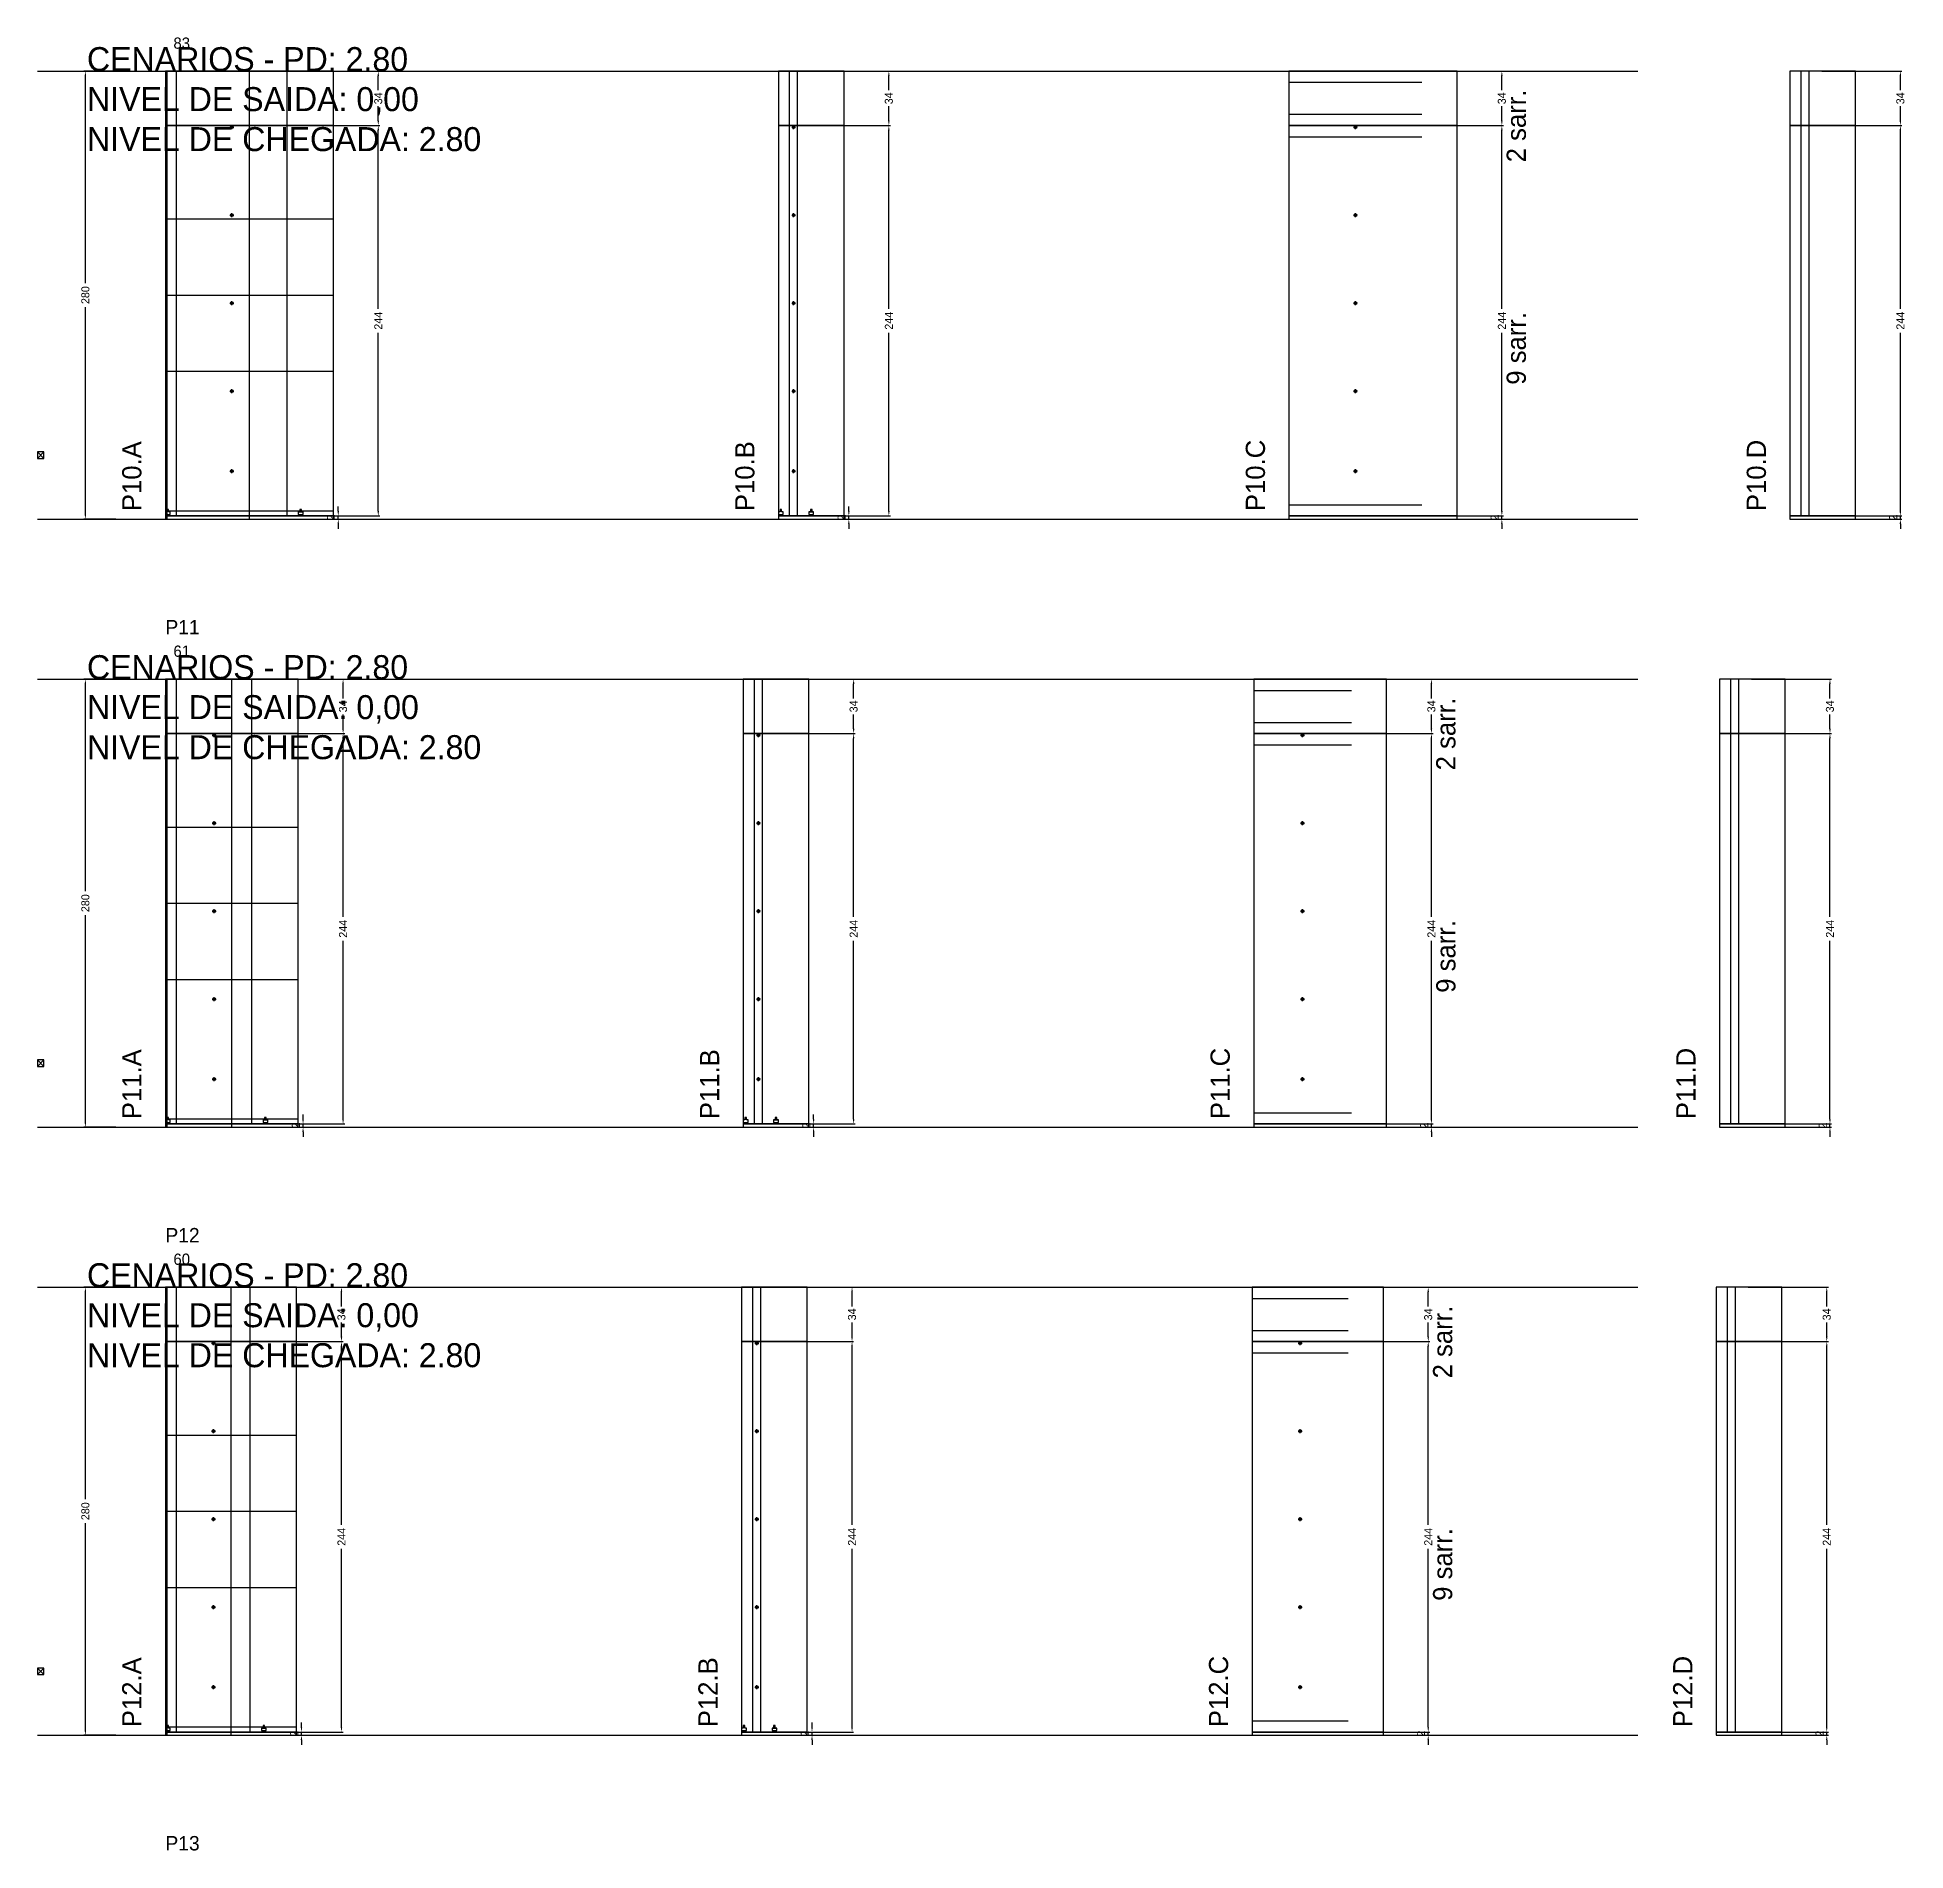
# Model space of a CAD drawing. Header units: centimetres. Extents: x -10500 to 4102, y -9886 to 295.
# Drawn here: x -7000 to -5833, y -4632 to -3499 of the extents above; entities that cross this region are included whole.
import ezdxf

# ---------------------------------------------------------------- set-up
doc = ezdxf.new("R2010")
doc.units = ezdxf.units.CM
doc.linetypes.add('DASHED', pattern=[2, -2])
for name, color, linetype in [('CHAPA', 140, 'Continuous'), ('COTA', 241, 'Continuous'), ('COTAS FURACAO', 16, 'Continuous'), ('Madeira', 30, 'Continuous'), ('MEIO_PONT', 160, 'Continuous'), ('NOMENCLATURA', 7, 'Continuous'), ('Nível', 160, 'Continuous'), ('Painéis', 200, 'Continuous'), ('Perfil Metálico', 150, 'Continuous'), ('SARR_2.2x7', 40, 'Continuous'), ('SARRAFO DE PRESSAO', 200, 'Continuous'), ('texto', 7, 'Continuous'), ('TEXTO_GERAL', 7, 'Continuous')]:
    doc.layers.add(name, color=color, linetype=linetype)
doc.dimstyles.new('PAINEL-NOVA', dxfattribs={"dimtxt": 5, "dimasz": 3, "dimexe": 1, "dimexo": 1, "dimgap": 1, "dimtad": 1, "dimcen": 2.5, "dimazin": 3, "dimtfac": 1, "dimtmove": 0, "dimatfit": 3})

# ---------------------------------------------------------------- blocks, each defined once
blk = doc.blocks.new('_CLOSEDFILLED')
at = {"color": 0, "linetype": 'BYBLOCK'}
blk.add_solid([(-1, 0.16), (0, 0), (-1, -0.16)], dxfattribs=at)
blk = doc.blocks.new('*D235')
for p, q in [((-6951, -3520), (-6971, -3520)), ((-6970, -3652.5), (-6970, -3523)), ((-6970, -3797), (-6970, -3667.5)), ((-6951, -3800), (-6971, -3800))]:
    blk.add_line(p, q)
at = {"layer": 'Defpoints'}
for p in [(-6950, -3520), (-6970, -3800), (-6950, -3800)]:
    blk.add_point(p, dxfattribs=at)
at = {"layer": 'COTA', "xscale": 3, "yscale": 3}
for p, rotation in [((-6970, -3520), 90), ((-6970, -3800), 270)]:
    blk.add_blockref('_CLOSEDFILLED', p, dxfattribs=dict(at, rotation=rotation))
at = {"layer": 'COTA', "insert": (-6970, -3660), "char_height": 5, "attachment_point": 5, "rotation": 90}
blk.add_mtext('280', dxfattribs=at)
blk = doc.blocks.new('MULDURA')
at = {"layer": 'Paineis'}
for p, q in [((0, 0), (4, 4)), ((4, 0), (0, 4))]:
    blk.add_line(p, q, dxfattribs=at)
blk.add_lwpolyline([(0, 0), (4, 0), (4, 4), (0, 4)], close=True, dxfattribs=at)
blk = doc.blocks.new('*D237')
for p, q in [((-6836, -3554), (-6786, -3554)), ((-6787, -3668.5), (-6787, -3557)), ((-6787, -3795), (-6787, -3683.5)), ((-6836, -3798), (-6786, -3798))]:
    blk.add_line(p, q)
at = {"layer": 'Defpoints'}
for p in [(-6837, -3554), (-6837, -3798), (-6787, -3798)]:
    blk.add_point(p, dxfattribs=at)
at = {"layer": 'COTA', "xscale": 3, "yscale": 3}
for p, rotation in [((-6787, -3554), 90), ((-6787, -3798), 270)]:
    blk.add_blockref('_CLOSEDFILLED', p, dxfattribs=dict(at, rotation=rotation))
at = {"layer": 'COTA', "insert": (-6787, -3676), "char_height": 5, "attachment_point": 5, "rotation": 90}
blk.add_mtext('244', dxfattribs=at)
blk = doc.blocks.new('*D238')
for p, q in [((-6836, -3520), (-6786, -3520)), ((-6787, -3532), (-6787, -3523)), ((-6787, -3551), (-6787, -3542)), ((-6836, -3554), (-6786, -3554))]:
    blk.add_line(p, q)
at = {"layer": 'Defpoints'}
for p in [(-6837, -3520), (-6837, -3554), (-6787, -3554)]:
    blk.add_point(p, dxfattribs=at)
at = {"layer": 'COTA', "xscale": 3, "yscale": 3}
for p, rotation in [((-6787, -3520), 90), ((-6787, -3554), 270)]:
    blk.add_blockref('_CLOSEDFILLED', p, dxfattribs=dict(at, rotation=rotation))
at = {"layer": 'COTA', "insert": (-6787, -3537), "char_height": 5, "attachment_point": 5, "rotation": 90}
blk.add_mtext('34', dxfattribs=at)
blk = doc.blocks.new('SLIPTEE')
at = {"layer": 'Paineis'}
blk.add_lwpolyline([(0, 0), (3, 0), (3, 1.5), (2, 1.5), (2, 3), (1, 3), (1, 1.5), (0, 1.5)], close=True, dxfattribs=at)
blk = doc.blocks.new('SLIPTDD')
at = {"layer": 'Paineis'}
blk.add_line((0, 1.5), (3, 1.5), dxfattribs=at)
blk.add_lwpolyline([(0, 0), (3, 0), (3, 1.5), (2, 1.5), (2, 3), (1, 3), (1, 1.5), (0, 1.5)], close=True, dxfattribs=at)
blk = doc.blocks.new('furacao')
at = {"layer": 'COTAS FURACAO'}
for p, q in [((-1.2, 0), (1.2, 0)), ((0, -1.2), (0, 1.2))]:
    blk.add_line(p, q, dxfattribs=at)
blk.add_circle((0, 0), 0.8, dxfattribs=at)
blk = doc.blocks.new('*D240')
for p, q in [((-6517, -3554), (-6467, -3554)), ((-6468, -3668.5), (-6468, -3557)), ((-6468, -3795), (-6468, -3683.5)), ((-6517, -3798), (-6467, -3798))]:
    blk.add_line(p, q)
at = {"layer": 'Defpoints'}
for p in [(-6518, -3554), (-6518, -3798), (-6468, -3798)]:
    blk.add_point(p, dxfattribs=at)
at = {"layer": 'COTA', "xscale": 3, "yscale": 3}
for p, rotation in [((-6468, -3554), 90), ((-6468, -3798), 270)]:
    blk.add_blockref('_CLOSEDFILLED', p, dxfattribs=dict(at, rotation=rotation))
at = {"layer": 'COTA', "insert": (-6468, -3676), "char_height": 5, "attachment_point": 5, "rotation": 90}
blk.add_mtext('244', dxfattribs=at)
blk = doc.blocks.new('*D241')
for p, q in [((-6517, -3520), (-6467, -3520)), ((-6468, -3532), (-6468, -3523)), ((-6468, -3551), (-6468, -3542)), ((-6517, -3554), (-6467, -3554))]:
    blk.add_line(p, q)
at = {"layer": 'Defpoints'}
for p in [(-6518, -3520), (-6518, -3554), (-6468, -3554)]:
    blk.add_point(p, dxfattribs=at)
at = {"layer": 'COTA', "xscale": 3, "yscale": 3}
for p, rotation in [((-6468, -3520), 90), ((-6468, -3554), 270)]:
    blk.add_blockref('_CLOSEDFILLED', p, dxfattribs=dict(at, rotation=rotation))
at = {"layer": 'COTA', "insert": (-6468, -3537), "char_height": 5, "attachment_point": 5, "rotation": 90}
blk.add_mtext('34', dxfattribs=at)
blk = doc.blocks.new('*D243')
for p, q in [((-6134, -3554), (-6084, -3554)), ((-6085, -3668.5), (-6085, -3557)), ((-6085, -3795), (-6085, -3683.5)), ((-6134, -3798), (-6084, -3798))]:
    blk.add_line(p, q)
at = {"layer": 'Defpoints'}
for p in [(-6135, -3554), (-6135, -3798), (-6085, -3798)]:
    blk.add_point(p, dxfattribs=at)
at = {"layer": 'COTA', "xscale": 3, "yscale": 3}
for p, rotation in [((-6085, -3554), 90), ((-6085, -3798), 270)]:
    blk.add_blockref('_CLOSEDFILLED', p, dxfattribs=dict(at, rotation=rotation))
at = {"layer": 'COTA', "insert": (-6085, -3676), "char_height": 5, "attachment_point": 5, "rotation": 90}
blk.add_mtext('244', dxfattribs=at)
blk = doc.blocks.new('*D244')
for p, q in [((-6134, -3520), (-6084, -3520)), ((-6085, -3532), (-6085, -3523)), ((-6085, -3551), (-6085, -3542)), ((-6134, -3554), (-6084, -3554))]:
    blk.add_line(p, q)
at = {"layer": 'Defpoints'}
for p in [(-6135, -3520), (-6135, -3554), (-6085, -3554)]:
    blk.add_point(p, dxfattribs=at)
at = {"layer": 'COTA', "xscale": 3, "yscale": 3}
for p, rotation in [((-6085, -3520), 90), ((-6085, -3554), 270)]:
    blk.add_blockref('_CLOSEDFILLED', p, dxfattribs=dict(at, rotation=rotation))
at = {"layer": 'COTA', "insert": (-6085, -3537), "char_height": 5, "attachment_point": 5, "rotation": 90}
blk.add_mtext('34', dxfattribs=at)
blk = doc.blocks.new('*D246')
for p, q in [((-5885, -3554), (-5835, -3554)), ((-5836, -3668.5), (-5836, -3557)), ((-5836, -3795), (-5836, -3683.5)), ((-5885, -3798), (-5835, -3798))]:
    blk.add_line(p, q)
at = {"layer": 'Defpoints'}
for p in [(-5886, -3554), (-5886, -3798), (-5836, -3798)]:
    blk.add_point(p, dxfattribs=at)
at = {"layer": 'COTA', "xscale": 3, "yscale": 3}
for p, rotation in [((-5836, -3554), 90), ((-5836, -3798), 270)]:
    blk.add_blockref('_CLOSEDFILLED', p, dxfattribs=dict(at, rotation=rotation))
at = {"layer": 'COTA', "insert": (-5836, -3676), "char_height": 5, "attachment_point": 5, "rotation": 90}
blk.add_mtext('244', dxfattribs=at)
blk = doc.blocks.new('*D247')
for p, q in [((-5885, -3520), (-5835, -3520)), ((-5836, -3532), (-5836, -3523)), ((-5836, -3551), (-5836, -3542)), ((-5885, -3554), (-5835, -3554))]:
    blk.add_line(p, q)
at = {"layer": 'Defpoints'}
for p in [(-5886, -3520), (-5886, -3554), (-5836, -3554)]:
    blk.add_point(p, dxfattribs=at)
at = {"layer": 'COTA', "xscale": 3, "yscale": 3}
for p, rotation in [((-5836, -3520), 90), ((-5836, -3554), 270)]:
    blk.add_blockref('_CLOSEDFILLED', p, dxfattribs=dict(at, rotation=rotation))
at = {"layer": 'COTA', "insert": (-5836, -3537), "char_height": 5, "attachment_point": 5, "rotation": 90}
blk.add_mtext('34', dxfattribs=at)
blk = doc.blocks.new('*D261')
for p, q in [((-6951, -3900), (-6971, -3900)), ((-6970, -4032.5), (-6970, -3903)), ((-6970, -4177), (-6970, -4047.5)), ((-6951, -4180), (-6971, -4180))]:
    blk.add_line(p, q)
at = {"layer": 'Defpoints'}
for p in [(-6950, -3900), (-6970, -4180), (-6950, -4180)]:
    blk.add_point(p, dxfattribs=at)
at = {"layer": 'COTA', "xscale": 3, "yscale": 3}
for p, rotation in [((-6970, -3900), 90), ((-6970, -4180), 270)]:
    blk.add_blockref('_CLOSEDFILLED', p, dxfattribs=dict(at, rotation=rotation))
at = {"layer": 'COTA', "insert": (-6970, -4040), "char_height": 5, "attachment_point": 5, "rotation": 90}
blk.add_mtext('280', dxfattribs=at)
blk = doc.blocks.new('*D263')
for p, q in [((-6858, -3934), (-6808, -3934)), ((-6809, -4048.5), (-6809, -3937)), ((-6809, -4175), (-6809, -4063.5)), ((-6858, -4178), (-6808, -4178))]:
    blk.add_line(p, q)
at = {"layer": 'Defpoints'}
for p in [(-6859, -3934), (-6859, -4178), (-6809, -4178)]:
    blk.add_point(p, dxfattribs=at)
at = {"layer": 'COTA', "xscale": 3, "yscale": 3}
for p, rotation in [((-6809, -3934), 90), ((-6809, -4178), 270)]:
    blk.add_blockref('_CLOSEDFILLED', p, dxfattribs=dict(at, rotation=rotation))
at = {"layer": 'COTA', "insert": (-6809, -4056), "char_height": 5, "attachment_point": 5, "rotation": 90}
blk.add_mtext('244', dxfattribs=at)
blk = doc.blocks.new('*D264')
for p, q in [((-6858, -3900), (-6808, -3900)), ((-6809, -3912), (-6809, -3903)), ((-6809, -3931), (-6809, -3922)), ((-6858, -3934), (-6808, -3934))]:
    blk.add_line(p, q)
at = {"layer": 'Defpoints'}
for p in [(-6859, -3900), (-6859, -3934), (-6809, -3934)]:
    blk.add_point(p, dxfattribs=at)
at = {"layer": 'COTA', "xscale": 3, "yscale": 3}
for p, rotation in [((-6809, -3900), 90), ((-6809, -3934), 270)]:
    blk.add_blockref('_CLOSEDFILLED', p, dxfattribs=dict(at, rotation=rotation))
at = {"layer": 'COTA', "insert": (-6809, -3917), "char_height": 5, "attachment_point": 5, "rotation": 90}
blk.add_mtext('34', dxfattribs=at)
blk = doc.blocks.new('*D266')
for p, q in [((-6539, -3934), (-6489, -3934)), ((-6490, -4048.5), (-6490, -3937)), ((-6490, -4175), (-6490, -4063.5)), ((-6539, -4178), (-6489, -4178))]:
    blk.add_line(p, q)
at = {"layer": 'Defpoints'}
for p in [(-6540, -3934), (-6540, -4178), (-6490, -4178)]:
    blk.add_point(p, dxfattribs=at)
at = {"layer": 'COTA', "xscale": 3, "yscale": 3}
for p, rotation in [((-6490, -3934), 90), ((-6490, -4178), 270)]:
    blk.add_blockref('_CLOSEDFILLED', p, dxfattribs=dict(at, rotation=rotation))
at = {"layer": 'COTA', "insert": (-6490, -4056), "char_height": 5, "attachment_point": 5, "rotation": 90}
blk.add_mtext('244', dxfattribs=at)
blk = doc.blocks.new('*D267')
for p, q in [((-6539, -3900), (-6489, -3900)), ((-6490, -3912), (-6490, -3903)), ((-6490, -3931), (-6490, -3922)), ((-6539, -3934), (-6489, -3934))]:
    blk.add_line(p, q)
at = {"layer": 'Defpoints'}
for p in [(-6540, -3900), (-6540, -3934), (-6490, -3934)]:
    blk.add_point(p, dxfattribs=at)
at = {"layer": 'COTA', "xscale": 3, "yscale": 3}
for p, rotation in [((-6490, -3900), 90), ((-6490, -3934), 270)]:
    blk.add_blockref('_CLOSEDFILLED', p, dxfattribs=dict(at, rotation=rotation))
at = {"layer": 'COTA', "insert": (-6490, -3917), "char_height": 5, "attachment_point": 5, "rotation": 90}
blk.add_mtext('34', dxfattribs=at)
blk = doc.blocks.new('*D269')
for p, q in [((-6178, -3934), (-6128, -3934)), ((-6129, -4048.5), (-6129, -3937)), ((-6129, -4175), (-6129, -4063.5)), ((-6178, -4178), (-6128, -4178))]:
    blk.add_line(p, q)
at = {"layer": 'Defpoints'}
for p in [(-6179, -3934), (-6179, -4178), (-6129, -4178)]:
    blk.add_point(p, dxfattribs=at)
at = {"layer": 'COTA', "xscale": 3, "yscale": 3}
for p, rotation in [((-6129, -3934), 90), ((-6129, -4178), 270)]:
    blk.add_blockref('_CLOSEDFILLED', p, dxfattribs=dict(at, rotation=rotation))
at = {"layer": 'COTA', "insert": (-6129, -4056), "char_height": 5, "attachment_point": 5, "rotation": 90}
blk.add_mtext('244', dxfattribs=at)
blk = doc.blocks.new('*D270')
for p, q in [((-6178, -3900), (-6128, -3900)), ((-6129, -3912), (-6129, -3903)), ((-6129, -3931), (-6129, -3922)), ((-6178, -3934), (-6128, -3934))]:
    blk.add_line(p, q)
at = {"layer": 'Defpoints'}
for p in [(-6179, -3900), (-6179, -3934), (-6129, -3934)]:
    blk.add_point(p, dxfattribs=at)
at = {"layer": 'COTA', "xscale": 3, "yscale": 3}
for p, rotation in [((-6129, -3900), 90), ((-6129, -3934), 270)]:
    blk.add_blockref('_CLOSEDFILLED', p, dxfattribs=dict(at, rotation=rotation))
at = {"layer": 'COTA', "insert": (-6129, -3917), "char_height": 5, "attachment_point": 5, "rotation": 90}
blk.add_mtext('34', dxfattribs=at)
blk = doc.blocks.new('*D272')
for p, q in [((-5929, -3934), (-5879, -3934)), ((-5880, -4048.5), (-5880, -3937)), ((-5880, -4175), (-5880, -4063.5)), ((-5929, -4178), (-5879, -4178))]:
    blk.add_line(p, q)
at = {"layer": 'Defpoints'}
for p in [(-5930, -3934), (-5930, -4178), (-5880, -4178)]:
    blk.add_point(p, dxfattribs=at)
at = {"layer": 'COTA', "xscale": 3, "yscale": 3}
for p, rotation in [((-5880, -3934), 90), ((-5880, -4178), 270)]:
    blk.add_blockref('_CLOSEDFILLED', p, dxfattribs=dict(at, rotation=rotation))
at = {"layer": 'COTA', "insert": (-5880, -4056), "char_height": 5, "attachment_point": 5, "rotation": 90}
blk.add_mtext('244', dxfattribs=at)
blk = doc.blocks.new('*D273')
for p, q in [((-5929, -3900), (-5879, -3900)), ((-5880, -3912), (-5880, -3903)), ((-5880, -3931), (-5880, -3922)), ((-5929, -3934), (-5879, -3934))]:
    blk.add_line(p, q)
at = {"layer": 'Defpoints'}
for p in [(-5930, -3900), (-5930, -3934), (-5880, -3934)]:
    blk.add_point(p, dxfattribs=at)
at = {"layer": 'COTA', "xscale": 3, "yscale": 3}
for p, rotation in [((-5880, -3900), 90), ((-5880, -3934), 270)]:
    blk.add_blockref('_CLOSEDFILLED', p, dxfattribs=dict(at, rotation=rotation))
at = {"layer": 'COTA', "insert": (-5880, -3917), "char_height": 5, "attachment_point": 5, "rotation": 90}
blk.add_mtext('34', dxfattribs=at)
blk = doc.blocks.new('*D287')
for p, q in [((-6951, -4280), (-6971, -4280)), ((-6970, -4412.5), (-6970, -4283)), ((-6970, -4557), (-6970, -4427.5)), ((-6951, -4560), (-6971, -4560))]:
    blk.add_line(p, q)
at = {"layer": 'Defpoints'}
for p in [(-6950, -4280), (-6970, -4560), (-6950, -4560)]:
    blk.add_point(p, dxfattribs=at)
at = {"layer": 'COTA', "xscale": 3, "yscale": 3}
for p, rotation in [((-6970, -4280), 90), ((-6970, -4560), 270)]:
    blk.add_blockref('_CLOSEDFILLED', p, dxfattribs=dict(at, rotation=rotation))
at = {"layer": 'COTA', "insert": (-6970, -4420), "char_height": 5, "attachment_point": 5, "rotation": 90}
blk.add_mtext('280', dxfattribs=at)
blk = doc.blocks.new('*D289')
for p, q in [((-6859, -4314), (-6809, -4314)), ((-6810, -4428.5), (-6810, -4317)), ((-6810, -4555), (-6810, -4443.5)), ((-6859, -4558), (-6809, -4558))]:
    blk.add_line(p, q)
at = {"layer": 'Defpoints'}
for p in [(-6860, -4314), (-6860, -4558), (-6810, -4558)]:
    blk.add_point(p, dxfattribs=at)
at = {"layer": 'COTA', "xscale": 3, "yscale": 3}
for p, rotation in [((-6810, -4314), 90), ((-6810, -4558), 270)]:
    blk.add_blockref('_CLOSEDFILLED', p, dxfattribs=dict(at, rotation=rotation))
at = {"layer": 'COTA', "insert": (-6810, -4436), "char_height": 5, "attachment_point": 5, "rotation": 90}
blk.add_mtext('244', dxfattribs=at)
blk = doc.blocks.new('*D290')
for p, q in [((-6859, -4280), (-6809, -4280)), ((-6810, -4292), (-6810, -4283)), ((-6810, -4311), (-6810, -4302)), ((-6859, -4314), (-6809, -4314))]:
    blk.add_line(p, q)
at = {"layer": 'Defpoints'}
for p in [(-6860, -4280), (-6860, -4314), (-6810, -4314)]:
    blk.add_point(p, dxfattribs=at)
at = {"layer": 'COTA', "xscale": 3, "yscale": 3}
for p, rotation in [((-6810, -4280), 90), ((-6810, -4314), 270)]:
    blk.add_blockref('_CLOSEDFILLED', p, dxfattribs=dict(at, rotation=rotation))
at = {"layer": 'COTA', "insert": (-6810, -4297), "char_height": 5, "attachment_point": 5, "rotation": 90}
blk.add_mtext('34', dxfattribs=at)
blk = doc.blocks.new('*D292')
for p, q in [((-6540, -4314), (-6490, -4314)), ((-6491, -4428.5), (-6491, -4317)), ((-6491, -4555), (-6491, -4443.5)), ((-6540, -4558), (-6490, -4558))]:
    blk.add_line(p, q)
at = {"layer": 'Defpoints'}
for p in [(-6541, -4314), (-6541, -4558), (-6491, -4558)]:
    blk.add_point(p, dxfattribs=at)
at = {"layer": 'COTA', "xscale": 3, "yscale": 3}
for p, rotation in [((-6491, -4314), 90), ((-6491, -4558), 270)]:
    blk.add_blockref('_CLOSEDFILLED', p, dxfattribs=dict(at, rotation=rotation))
at = {"layer": 'COTA', "insert": (-6491, -4436), "char_height": 5, "attachment_point": 5, "rotation": 90}
blk.add_mtext('244', dxfattribs=at)
blk = doc.blocks.new('*D293')
for p, q in [((-6540, -4280), (-6490, -4280)), ((-6491, -4292), (-6491, -4283)), ((-6491, -4311), (-6491, -4302)), ((-6540, -4314), (-6490, -4314))]:
    blk.add_line(p, q)
at = {"layer": 'Defpoints'}
for p in [(-6541, -4280), (-6541, -4314), (-6491, -4314)]:
    blk.add_point(p, dxfattribs=at)
at = {"layer": 'COTA', "xscale": 3, "yscale": 3}
for p, rotation in [((-6491, -4280), 90), ((-6491, -4314), 270)]:
    blk.add_blockref('_CLOSEDFILLED', p, dxfattribs=dict(at, rotation=rotation))
at = {"layer": 'COTA', "insert": (-6491, -4297), "char_height": 5, "attachment_point": 5, "rotation": 90}
blk.add_mtext('34', dxfattribs=at)
blk = doc.blocks.new('*D295')
for p, q in [((-6180, -4314), (-6130, -4314)), ((-6131, -4428.5), (-6131, -4317)), ((-6131, -4555), (-6131, -4443.5)), ((-6180, -4558), (-6130, -4558))]:
    blk.add_line(p, q)
at = {"layer": 'Defpoints'}
for p in [(-6181, -4314), (-6181, -4558), (-6131, -4558)]:
    blk.add_point(p, dxfattribs=at)
at = {"layer": 'COTA', "xscale": 3, "yscale": 3}
for p, rotation in [((-6131, -4314), 90), ((-6131, -4558), 270)]:
    blk.add_blockref('_CLOSEDFILLED', p, dxfattribs=dict(at, rotation=rotation))
at = {"layer": 'COTA', "insert": (-6131, -4436), "char_height": 5, "attachment_point": 5, "rotation": 90}
blk.add_mtext('244', dxfattribs=at)
blk = doc.blocks.new('*D296')
for p, q in [((-6180, -4280), (-6130, -4280)), ((-6131, -4292), (-6131, -4283)), ((-6131, -4311), (-6131, -4302)), ((-6180, -4314), (-6130, -4314))]:
    blk.add_line(p, q)
at = {"layer": 'Defpoints'}
for p in [(-6181, -4280), (-6181, -4314), (-6131, -4314)]:
    blk.add_point(p, dxfattribs=at)
at = {"layer": 'COTA', "xscale": 3, "yscale": 3}
for p, rotation in [((-6131, -4280), 90), ((-6131, -4314), 270)]:
    blk.add_blockref('_CLOSEDFILLED', p, dxfattribs=dict(at, rotation=rotation))
at = {"layer": 'COTA', "insert": (-6131, -4297), "char_height": 5, "attachment_point": 5, "rotation": 90}
blk.add_mtext('34', dxfattribs=at)
blk = doc.blocks.new('*D298')
for p, q in [((-5931, -4314), (-5881, -4314)), ((-5882, -4428.5), (-5882, -4317)), ((-5882, -4555), (-5882, -4443.5)), ((-5931, -4558), (-5881, -4558))]:
    blk.add_line(p, q)
at = {"layer": 'Defpoints'}
for p in [(-5932, -4314), (-5932, -4558), (-5882, -4558)]:
    blk.add_point(p, dxfattribs=at)
at = {"layer": 'COTA', "xscale": 3, "yscale": 3}
for p, rotation in [((-5882, -4314), 90), ((-5882, -4558), 270)]:
    blk.add_blockref('_CLOSEDFILLED', p, dxfattribs=dict(at, rotation=rotation))
at = {"layer": 'COTA', "insert": (-5882, -4436), "char_height": 5, "attachment_point": 5, "rotation": 90}
blk.add_mtext('244', dxfattribs=at)
blk = doc.blocks.new('*D299')
for p, q in [((-5931, -4280), (-5881, -4280)), ((-5882, -4292), (-5882, -4283)), ((-5882, -4311), (-5882, -4302)), ((-5931, -4314), (-5881, -4314))]:
    blk.add_line(p, q)
at = {"layer": 'Defpoints'}
for p in [(-5932, -4280), (-5932, -4314), (-5882, -4314)]:
    blk.add_point(p, dxfattribs=at)
at = {"layer": 'COTA', "xscale": 3, "yscale": 3}
for p, rotation in [((-5882, -4280), 90), ((-5882, -4314), 270)]:
    blk.add_blockref('_CLOSEDFILLED', p, dxfattribs=dict(at, rotation=rotation))
at = {"layer": 'COTA', "insert": (-5882, -4297), "char_height": 5, "attachment_point": 5, "rotation": 90}
blk.add_mtext('34', dxfattribs=at)

msp = doc.modelspace()

# ---------------------------------------------------------------- linework, layer by layer
at = {"layer": 'CHAPA'}
for points in [[(-6920, -3800), (-6918.8, -3800), (-6918.8, -3520), (-6920, -3520)], [(-6920, -4180), (-6918.8, -4180), (-6918.8, -3900), (-6920, -3900)], [(-6920, -4560), (-6918.8, -4560), (-6918.8, -4280), (-6920, -4280)]]:
    msp.add_lwpolyline(points, close=True, dxfattribs=at)
at = {"layer": 'Madeira'}
for points in [[(-6920, -3612.4), (-6815, -3612.4)], [(-6920, -3707.6), (-6815, -3707.6)], [(-6920, -3992.4), (-6837, -3992.4)], [(-6920, -4087.6), (-6837, -4087.6)], [(-6920, -4372.4), (-6838, -4372.4)], [(-6920, -4467.6), (-6838, -4467.6)]]:
    msp.add_lwpolyline(points, dxfattribs=at)
at = {"layer": 'MEIO_PONT'}
for points in [[(-6920, -3660), (-6815, -3660)], [(-6920, -4040), (-6837, -4040)], [(-6920, -4420), (-6838, -4420)]]:
    msp.add_lwpolyline(points, dxfattribs=at)
at = {"layer": 'Nível', "linetype": 'DASHED'}
for points in [[(-7000, -3520), (-6000, -3520)], [(-7000, -3800), (-6000, -3800)], [(-7000, -3900), (-6000, -3900)], [(-7000, -4180), (-6000, -4180)], [(-7000, -4280), (-6000, -4280)], [(-7000, -4560), (-6000, -4560)]]:
    msp.add_lwpolyline(points, dxfattribs=at)
at = {"layer": 'Painéis'}
for points in [[(-6920, -3554), (-6815, -3554), (-6815, -3520), (-6920, -3520)], [(-6920, -3800), (-6815, -3800), (-6815, -3520), (-6920, -3520)], [(-6537, -3554), (-6496, -3554), (-6496, -3520), (-6537, -3520)], [(-6218, -3554), (-6113, -3554), (-6113, -3520), (-6218, -3520)], [(-5905, -3554), (-5864, -3554), (-5864, -3520), (-5905, -3520)], [(-6920, -3798), (-6815, -3798), (-6815, -3554), (-6920, -3554)], [(-6537, -3798), (-6496, -3798), (-6496, -3554), (-6537, -3554)], [(-6218, -3798), (-6113, -3798), (-6113, -3554), (-6218, -3554)], [(-5905, -3798), (-5864, -3798), (-5864, -3554), (-5905, -3554)], [(-6920, -3800), (-6815, -3800), (-6815, -3798), (-6920, -3798)], [(-6537, -3800), (-6496, -3800), (-6496, -3798), (-6537, -3798)], [(-6218, -3800), (-6113, -3800), (-6113, -3798), (-6218, -3798)], [(-5905, -3800), (-5864, -3800), (-5864, -3798), (-5905, -3798)], [(-6920, -3934), (-6837, -3934), (-6837, -3900), (-6920, -3900)], [(-6920, -4180), (-6837, -4180), (-6837, -3900), (-6920, -3900)], [(-6559, -3934), (-6518, -3934), (-6518, -3900), (-6559, -3900)], [(-6240, -3934), (-6157, -3934), (-6157, -3900), (-6240, -3900)], [(-5949, -3934), (-5908, -3934), (-5908, -3900), (-5949, -3900)], [(-6920, -4178), (-6837, -4178), (-6837, -3934), (-6920, -3934)], [(-6559, -4178), (-6518, -4178), (-6518, -3934), (-6559, -3934)], [(-6240, -4178), (-6157, -4178), (-6157, -3934), (-6240, -3934)], [(-5949, -4178), (-5908, -4178), (-5908, -3934), (-5949, -3934)], [(-6920, -4180), (-6837, -4180), (-6837, -4178), (-6920, -4178)], [(-6559, -4180), (-6518, -4180), (-6518, -4178), (-6559, -4178)], [(-6240, -4180), (-6157, -4180), (-6157, -4178), (-6240, -4178)], [(-5949, -4180), (-5908, -4180), (-5908, -4178), (-5949, -4178)], [(-6920, -4314), (-6838, -4314), (-6838, -4280), (-6920, -4280)], [(-6920, -4560), (-6838, -4560), (-6838, -4280), (-6920, -4280)], [(-6560, -4314), (-6519, -4314), (-6519, -4280), (-6560, -4280)], [(-6241, -4314), (-6159, -4314), (-6159, -4280), (-6241, -4280)], [(-5951, -4314), (-5910, -4314), (-5910, -4280), (-5951, -4280)], [(-6920, -4558), (-6838, -4558), (-6838, -4314), (-6920, -4314)], [(-6560, -4558), (-6519, -4558), (-6519, -4314), (-6560, -4314)], [(-6241, -4558), (-6159, -4558), (-6159, -4314), (-6241, -4314)], [(-5951, -4558), (-5910, -4558), (-5910, -4314), (-5951, -4314)], [(-6920, -4560), (-6838, -4560), (-6838, -4558), (-6920, -4558)], [(-6560, -4560), (-6519, -4560), (-6519, -4558), (-6560, -4558)], [(-6241, -4560), (-6159, -4560), (-6159, -4558), (-6241, -4558)], [(-5951, -4560), (-5910, -4560), (-5910, -4558), (-5951, -4558)]]:
    msp.add_lwpolyline(points, close=True, dxfattribs=at)
at = {"layer": 'Perfil Metálico'}
for p, q in [((-6867.5, -3800), (-6867.5, -3520)), ((-6878.5, -4180), (-6878.5, -3900)), ((-6879, -4560), (-6879, -4280))]:
    msp.add_line(p, q, dxfattribs=at)
at = {"layer": 'SARR_2.2x7'}
for points in [[(-6913, -3554), (-6913, -3520)], [(-6844, -3554), (-6844, -3520)], [(-6530, -3554), (-6530, -3520)], [(-6525, -3554), (-6525, -3520)], [(-5898, -3554), (-5898, -3520)], [(-5893, -3554), (-5893, -3520)], [(-6218, -3527), (-6135, -3527)], [(-6218, -3547), (-6135, -3547)], [(-6218, -3561), (-6135, -3561)], [(-6218, -3791), (-6135, -3791)], [(-6913, -3934), (-6913, -3900)], [(-6866, -3934), (-6866, -3900)], [(-6552, -3934), (-6552, -3900)], [(-6547, -3934), (-6547, -3900)], [(-6240, -3907), (-6179, -3907)], [(-5942, -3934), (-5942, -3900)], [(-5937, -3934), (-5937, -3900)], [(-6240, -3927), (-6179, -3927)], [(-6240, -3941), (-6179, -3941)], [(-6240, -4171), (-6179, -4171)], [(-6913, -4314), (-6913, -4280)], [(-6867, -4314), (-6867, -4280)], [(-6553, -4314), (-6553, -4280)], [(-6548, -4314), (-6548, -4280)], [(-5944, -4314), (-5944, -4280)], [(-5939, -4314), (-5939, -4280)], [(-6241, -4287), (-6181, -4287)], [(-6241, -4307), (-6181, -4307)], [(-6241, -4321), (-6181, -4321)], [(-6241, -4551), (-6181, -4551)]]:
    msp.add_lwpolyline(points, dxfattribs=at)
at = {"layer": 'SARR_2.2x7', "linetype": 'DASHED'}
for points in [[(-6913, -3798), (-6913, -3554)], [(-6844, -3798), (-6844, -3554)], [(-6530, -3798), (-6530, -3554)], [(-6525, -3798), (-6525, -3554)], [(-5898, -3798), (-5898, -3554)], [(-5893, -3798), (-5893, -3554)], [(-6913, -4178), (-6913, -3934)], [(-6866, -4178), (-6866, -3934)], [(-6552, -4178), (-6552, -3934)], [(-6547, -4178), (-6547, -3934)], [(-5942, -4178), (-5942, -3934)], [(-5937, -4178), (-5937, -3934)], [(-6913, -4558), (-6913, -4314)], [(-6867, -4558), (-6867, -4314)], [(-6553, -4558), (-6553, -4314)], [(-6548, -4558), (-6548, -4314)], [(-5944, -4558), (-5944, -4314)], [(-5939, -4558), (-5939, -4314)]]:
    msp.add_lwpolyline(points, dxfattribs=at)
at = {"layer": 'SARRAFO DE PRESSAO'}
for points in [[(-6920, -3800), (-6815, -3800), (-6815, -3795), (-6920, -3795)], [(-6920, -4180), (-6837, -4180), (-6837, -4175), (-6920, -4175)], [(-6920, -4560), (-6838, -4560), (-6838, -4555), (-6920, -4555)]]:
    msp.add_lwpolyline(points, close=True, dxfattribs=at)

# ---------------------------------------------------------------- block references
at = {"layer": 'COTA'}
for name, p in [('furacao', (-6878.5, -3555)), ('furacao', (-6527.5, -3555)), ('furacao', (-6176.5, -3555)), ('furacao', (-6878.5, -3610)), ('furacao', (-6527.5, -3610)), ('furacao', (-6176.5, -3610)), ('furacao', (-6878.5, -3665)), ('furacao', (-6527.5, -3665)), ('furacao', (-6176.5, -3665)), ('furacao', (-6878.5, -3720)), ('furacao', (-6527.5, -3720)), ('furacao', (-6176.5, -3720)), ('MULDURA', (-7000, -3762)), ('furacao', (-6878.5, -3770)), ('furacao', (-6527.5, -3770)), ('furacao', (-6176.5, -3770)), ('SLIPTEE', (-6920, -3797)), ('SLIPTDD', (-6837, -3797)), ('SLIPTEE', (-6537, -3797)), ('SLIPTDD', (-6518, -3797)), ('furacao', (-6889.5, -3935)), ('furacao', (-6549.5, -3935)), ('furacao', (-6209.5, -3935)), ('furacao', (-6889.5, -3990)), ('furacao', (-6549.5, -3990)), ('furacao', (-6209.5, -3990)), ('furacao', (-6889.5, -4045)), ('furacao', (-6549.5, -4045)), ('furacao', (-6209.5, -4045)), ('furacao', (-6889.5, -4100)), ('furacao', (-6549.5, -4100)), ('furacao', (-6209.5, -4100)), ('MULDURA', (-7000, -4142)), ('furacao', (-6889.5, -4150)), ('furacao', (-6549.5, -4150)), ('furacao', (-6209.5, -4150)), ('SLIPTEE', (-6920, -4177)), ('SLIPTDD', (-6859, -4177)), ('SLIPTEE', (-6559, -4177)), ('SLIPTDD', (-6540, -4177)), ('furacao', (-6890, -4315)), ('furacao', (-6550.5, -4315)), ('furacao', (-6211, -4315)), ('furacao', (-6890, -4370)), ('furacao', (-6550.5, -4370)), ('furacao', (-6211, -4370)), ('furacao', (-6890, -4425)), ('furacao', (-6550.5, -4425)), ('furacao', (-6211, -4425)), ('furacao', (-6890, -4480)), ('furacao', (-6550.5, -4480)), ('furacao', (-6211, -4480)), ('MULDURA', (-7000, -4522)), ('furacao', (-6890, -4530)), ('furacao', (-6550.5, -4530)), ('furacao', (-6211, -4530)), ('SLIPTEE', (-6920, -4557)), ('SLIPTDD', (-6860, -4557)), ('SLIPTEE', (-6560, -4557)), ('SLIPTDD', (-6541, -4557))]:
    msp.add_blockref(name, p, dxfattribs=at)

# ---------------------------------------------------------------- texts
at = {"layer": 'NOMENCLATURA'}
for s, p in [('CENARIOS - PD: 2.80', (-6969, -3520)), ('NIVEL DE SAIDA: 0,00', (-6969, -3545)), ('NIVEL DE CHEGADA: 2.80', (-6969, -3570)), ('CENARIOS - PD: 2.80', (-6969, -3900)), ('NIVEL DE SAIDA: 0,00', (-6969, -3925)), ('NIVEL DE CHEGADA: 2.80', (-6969, -3950)), ('CENARIOS - PD: 2.80', (-6969, -4280)), ('NIVEL DE SAIDA: 0,00', (-6969, -4305)), ('NIVEL DE CHEGADA: 2.80', (-6969, -4330))]:
    msp.add_text(s, height=15, dxfattribs=at).set_placement(p)
for s, p in [('2 sarr.', (-6070, -3577)), ('9 sarr.', (-6070, -3716)), ('P10.A', (-6935, -3795)), ('P10.B', (-6552, -3795)), ('P10.C', (-6233, -3795)), ('P10.D', (-5920, -3795)), ('2 sarr.', (-6114, -3957)), ('9 sarr.', (-6114, -4096)), ('P11.A', (-6935, -4175)), ('P11.B', (-6574, -4175)), ('P11.C', (-6255, -4175)), ('P11.D', (-5964, -4175)), ('2 sarr.', (-6116, -4337)), ('9 sarr.', (-6116, -4476)), ('P12.A', (-6935, -4555)), ('P12.B', (-6575, -4555)), ('P12.C', (-6256, -4555)), ('P12.D', (-5966, -4555))]:
    msp.add_text(s, height=12, rotation=90, dxfattribs=at).set_placement(p)
at = {"layer": 'texto'}
for s, p in [('83', (-6915, -3506)), ('61', (-6915, -3886)), ('60', (-6915, -4266))]:
    msp.add_text(s, height=7, dxfattribs=at).set_placement(p)
at = {"layer": 'TEXTO_GERAL'}
for s, p in [('P11', (-6920, -3872)), ('P12', (-6920, -4252)), ('P13', (-6920, -4632))]:
    msp.add_text(s, height=9, dxfattribs=at).set_placement(p)

# ---------------------------------------------------------------- dimensions: what is measured, and where the dimension line sits
at = {"layer": 'COTA'}
for base, p1, p2, picture, middle in [((-6970, -3800), (-6950, -3800), (-6950, -3520), '*D235', (-6970, -3660)), ((-6787, -3554), (-6837, -3554), (-6837, -3520), '*D238', (-6787, -3537)), ((-6468, -3554), (-6518, -3554), (-6518, -3520), '*D241', (-6468, -3537)), ((-6085, -3554), (-6135, -3554), (-6135, -3520), '*D244', (-6085, -3537)), ((-5836, -3554), (-5886, -3554), (-5886, -3520), '*D247', (-5836, -3537)), ((-6787, -3798), (-6837, -3798), (-6837, -3554), '*D237', (-6787, -3676)), ((-6468, -3798), (-6518, -3798), (-6518, -3554), '*D240', (-6468, -3676)), ((-6085, -3798), (-6135, -3798), (-6135, -3554), '*D243', (-6085, -3676)), ((-5836, -3798), (-5886, -3798), (-5886, -3554), '*D246', (-5836, -3676)), ((-6970, -4180), (-6950, -4180), (-6950, -3900), '*D261', (-6970, -4040)), ((-6809, -3934), (-6859, -3934), (-6859, -3900), '*D264', (-6809, -3917)), ((-6490, -3934), (-6540, -3934), (-6540, -3900), '*D267', (-6490, -3917)), ((-6129, -3934), (-6179, -3934), (-6179, -3900), '*D270', (-6129, -3917)), ((-5880, -3934), (-5930, -3934), (-5930, -3900), '*D273', (-5880, -3917)), ((-6809, -4178), (-6859, -4178), (-6859, -3934), '*D263', (-6809, -4056)), ((-6490, -4178), (-6540, -4178), (-6540, -3934), '*D266', (-6490, -4056)), ((-6129, -4178), (-6179, -4178), (-6179, -3934), '*D269', (-6129, -4056)), ((-5880, -4178), (-5930, -4178), (-5930, -3934), '*D272', (-5880, -4056)), ((-6970, -4560), (-6950, -4560), (-6950, -4280), '*D287', (-6970, -4420)), ((-6810, -4314), (-6860, -4314), (-6860, -4280), '*D290', (-6810, -4297)), ((-6491, -4314), (-6541, -4314), (-6541, -4280), '*D293', (-6491, -4297)), ((-6131, -4314), (-6181, -4314), (-6181, -4280), '*D296', (-6131, -4297)), ((-5882, -4314), (-5932, -4314), (-5932, -4280), '*D299', (-5882, -4297)), ((-6810, -4558), (-6860, -4558), (-6860, -4314), '*D289', (-6810, -4436)), ((-6491, -4558), (-6541, -4558), (-6541, -4314), '*D292', (-6491, -4436)), ((-6131, -4558), (-6181, -4558), (-6181, -4314), '*D295', (-6131, -4436)), ((-5882, -4558), (-5932, -4558), (-5932, -4314), '*D298', (-5882, -4436))]:
    dim = msp.add_linear_dim(base=base, p1=p1, p2=p2, angle=90, dimstyle='PAINEL-NOVA', dxfattribs=at)
    dim.commit()
    dim.dimension.update_dxf_attribs({"geometry": picture, "text_midpoint": middle})
for base, p1, p2 in [((-6812, -3800), (-6837, -3800), (-6837, -3798)), ((-6493, -3800), (-6518, -3800), (-6518, -3798)), ((-6085, -3800), (-6135, -3800), (-6135, -3798)), ((-5836, -3800), (-5886, -3800), (-5886, -3798)), ((-6834, -4180), (-6859, -4180), (-6859, -4178)), ((-6515, -4180), (-6540, -4180), (-6540, -4178)), ((-6129, -4180), (-6179, -4180), (-6179, -4178)), ((-5880, -4180), (-5930, -4180), (-5930, -4178)), ((-6835, -4560), (-6860, -4560), (-6860, -4558)), ((-6516, -4560), (-6541, -4560), (-6541, -4558)), ((-6131, -4560), (-6181, -4560), (-6181, -4558)), ((-5882, -4560), (-5932, -4560), (-5932, -4558))]:
    msp.add_linear_dim(base=base, p1=p1, p2=p2, angle=90, dimstyle='PAINEL-NOVA', dxfattribs=at).render()

doc.saveas('drawing.dxf')
